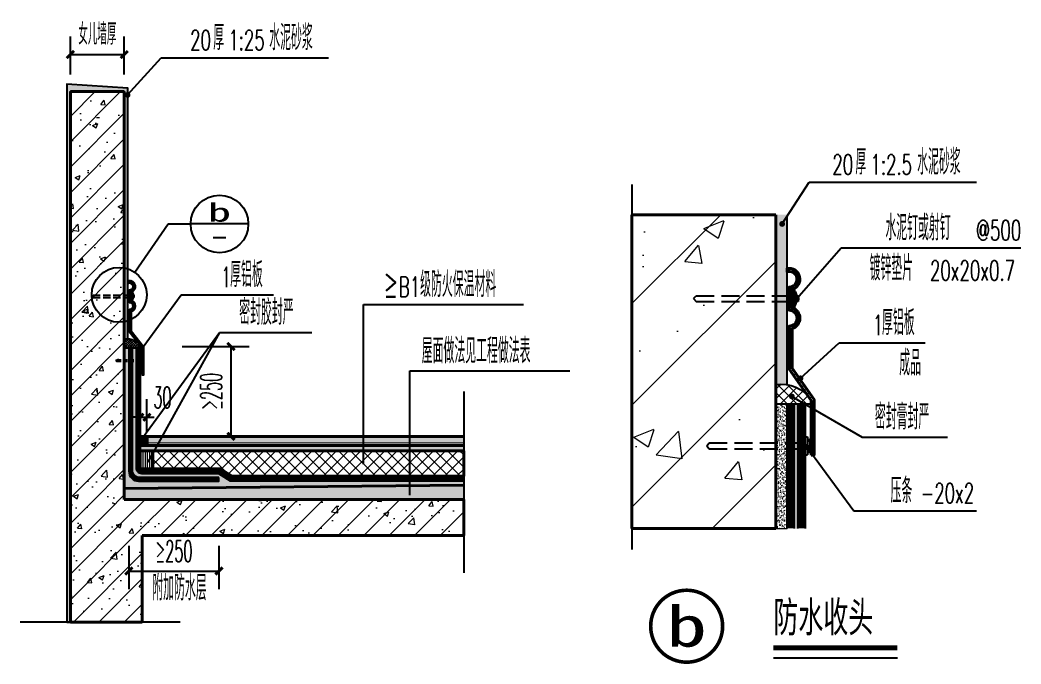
# Model space of a CAD drawing. Extents: x -518115 to 1124316, y -209821 to 1628073.
# Drawn here: x 817372 to 820154, y 928945 to 930735 of the extents above; entities that cross this region are included whole.
import ezdxf
from ezdxf.enums import TextEntityAlignment as Align

# ---------------------------------------------------------------- set-up
doc = ezdxf.new("R2010")
doc.units = 0
doc.header["$LTSCALE"] = 1000
doc.header["$MEASUREMENT"] = 0
doc.linetypes.add('DASH', pattern=[0.35, 0.25, -0.1])
for name, color, linetype, lineweight in [('A-SURFACE', 6, 'Continuous', 9), ('PUB_HATCH', 8, 'Continuous', 9), ('WALL', 9, 'Continuous', 40)]:
    doc.layers.add(name, color=color, linetype=linetype, lineweight=lineweight)
for name, color, linetype in [('DIM_IDEN', 67, 'Continuous'), ('DIM_LEAD', 3, 'Continuous'), ('DIM_SYMB', 3, 'Continuous'), ('PUB_DIM', 3, 'Continuous'), ('PUB_TEXT', 4, 'Continuous'), ('SURFACE', 6, 'Continuous')]:
    doc.layers.add(name, color=color, linetype=linetype)
doc.styles.add('_TCH_DIM', font='SIMPLEX.shx', dxfattribs={"width": 0.7, "bigfont": 'GBCBIG.shx'})
doc.styles.add('_TCH_DIM_T3', font='SIMPLEX.shx', dxfattribs={"width": 0.4941176470588236, "bigfont": 'GBCBIG.shx'})
doc.styles.add('_TCH_LABEL', font='')
doc.styles.get("Standard").update_dxf_attribs({"font": 'gbenor.shx', "bigfont": 'gbcbig.shx'})
doc.styles.add('图签-黑体', font='')
doc.styles.get('_TCH_LABEL').set_extended_font_data('SimHei')
doc.styles.get('图签-黑体').set_extended_font_data('STXihei')
doc.dimstyles.new('_TCH_ARCH&&20', dxfattribs={"dimtxt": 59.5, "dimasz": 20, "dimexe": 50, "dimexo": 60, "dimgap": 25.25, "dimtad": 1, "dimdec": 0, "dimzin": 0, "dimdsep": 46, "dimtxsty": '_TCH_DIM_T3', "dimblk": 'ARCHTICK', "dimcen": 0.09, "dimclrt": 7, "dimazin": 2, "dimtfac": 1, "dimtdec": 0, "dimtix": 1, "dimtmove": 2, "dimatfit": 3, "dimfxl": 1, "dimtolj": 1, "dimtzin": 0, "dimarcsym": 0})
pattern_1 = [(37.50000000000001, (705515.0532812572, 699211.0945109413), (-0.4000078239960125, 12.23533093323356), [0, -9.652, 0, -10.795, 0, -10.31875]), (7.499999999999999, (705515.0532812572, 699211.0945109413), (11.23808207845006, 17.92062751420885), [0, -5.207000000000001, 0, -8.6995, 0, -3.33375]), (327.5, (705507.2427812573, 699211.0945109413), (19.77480925603645, 0.03592961696364028), [0, -3.175, 0, -11.43, 0, -14.9225]), (317.5, (705507.2427812573, 699211.0945109413), (19.08891131180743, 5.573233081430404), [0, -1.5875, 0, -7.492999999999999, 0, -8.5725])]
pattern_2 = [(45, (698569.4869176573, 761673.5687418485), (-35.35533905932737, 35.35533905932738), []), (49.99999999999999, (698569.4869176573, 761673.5687418485), (143.4520365201507, -12.55042699651902), [15, -165]), (355, (698569.4869176573, 761673.5687418485), (-27.7502667226, 150.4384267400024), [12, -132]), (100.4514, (698581.4412536573, 761672.5228738484), (115.7018763428043, 137.8879084121907), [12.74803799999998, -140.2284223999996]), (46.18420000000002, (698569.4869176573, 761713.5687418485), (213.4482097251289, -33.10380286580362), [22.49999999999994, -247.4999999999995]), (96.6356, (698587.2742666573, 761710.8100804484), (186.9325411097407, 194.8235741800883), [19.1220576, -210.3426]), (351.1842, (698569.4869176573, 761713.5687418485), (186.9323890267254, 194.8237201850649), [18, -198]), (21, (698589.4869176573, 761703.5687418485), (119.3814104236923, -80.52377813306776), [15, -165]), (326.0000000000001, (698589.4869176573, 761703.5687418485), (48.66306638431634, 145.0300090093706), [12, -132]), (71.4514, (698599.4353642573, 761696.8584206485), (168.044525716298, 64.50609934199048), [12.748038, -140.2284224]), (37.50000000000001, (698569.4869176573, 761673.5687418485), (2.431971063458134, 66.5787707662623), [0, -130.4, 0, -134, 0, -132.5]), (7.499999999999999, (698569.4869176573, 761673.5687418485), (52.61390748842972, 78.88234237647205), [0, -76.39999999999999, 0, -127.4, 0, -50.5]), (327.5, (698524.8869176573, 761673.5687418485), (106.7644872344818, -4.510974346875951), [0, -50, 0, -156, 0, -207]), (317.5, (698504.8869176573, 761673.5687418485), (116.6372338684772, 20.02099646646354), [0, -65, 0, -103.6, 0, -147])]

# ---------------------------------------------------------------- blocks, each defined once
blk = doc.blocks.new('dingzi')
at = {"layer": 'SURFACE', "linetype": 'DASH', "ltscale": 0.05}
for p, q in [((112101.4567887683, 230662.4961061962), (112103.2393071555, 230664.4961061962)), ((112101.4567887683, 230662.4961061962), (112103.2393071555, 230660.4961061962)), ((112103.2393071555, 230664.4961061962), (112169.8323538159, 230664.4961061962)), ((112103.2393071555, 230660.4961061962), (112169.8323538159, 230660.4961061962))]:
    blk.add_line(p, q, dxfattribs=at)
blk.add_lwpolyline([(112169.8323538159, 230666.8412872436), (112171.5041183783, 230666.8412872436), (112171.5041183783, 230658.0982534501), (112169.8323538159, 230658.0982534501)], close=True, dxfattribs=at)
blk = doc.blocks.new('dadht')
at = {"layer": 'SURFACE', "linetype": 'DASH', "ltscale": 0.05}
for p, q in [((112101.4567887683, 230662.4961061962), (112103.2393071555, 230664.4961061962)), ((112101.4567887683, 230662.4961061962), (112103.2393071555, 230660.4961061962)), ((112103.2393071555, 230664.4961061962), (112169.8323538159, 230664.4961061962)), ((112103.2393071555, 230660.4961061962), (112169.8323538159, 230660.4961061962))]:
    blk.add_line(p, q, dxfattribs=at)
for points in [[(112169.8323538159, 230668.8412872436), (112171.5041183783, 230668.8412872436), (112171.5041183783, 230656.0982534501), (112169.8323538159, 230656.0982534501)], [(112173.2241418117, 230664.4961061962), (112173.9854531873, 230664.4961061962), (112173.9854531873, 230660.4961061962), (112173.2241418117, 230660.4961061962)]]:
    blk.add_lwpolyline(points, close=True, dxfattribs=at)
for points in [[(112171.5041183783, 230667.4886589193), (112172.0500981247, 230667.4886589193), (112173.2241418117, 230664.4961061962)], [(112171.5041183783, 230657.4508817744), (112172.0500981247, 230657.4508817744), (112173.2348535463, 230660.4961061962)]]:
    blk.add_lwpolyline(points, dxfattribs=at)
blk = doc.blocks.new('_ArchTick')
at = {"color": 0, "linetype": 'ByBlock', "const_width": 0.4}
blk.add_lwpolyline([(-0.5, -0.5), (0.5, 0.5)], dxfattribs=at)
blk = doc.blocks.new('*D307')
at = {"layer": 'Defpoints', "color": 0, "transparency": 16777216}
for p in [(817674.8856350732, 929333.4481628714), (817925.3027753081, 929333.4481628714), (817925.3027753081, 929203.65590601)]:
    blk.add_point(p, dxfattribs=at)
at = {"layer": 'PUB_DIM', "color": 0, "lineweight": -2, "transparency": 16777216}
for p, q in [((817674.8856350732, 929273.4481628714), (817674.8856350732, 929153.65590601)), ((817925.3027753081, 929273.4481628714), (817925.3027753081, 929153.65590601)), ((817674.8856350732, 929203.65590601), (817925.3027753081, 929203.65590601))]:
    blk.add_line(p, q, dxfattribs=at)
at = {"layer": 'PUB_DIM', "color": 0, "lineweight": -2, "transparency": 16777216, "xscale": 20, "yscale": 20, "zscale": 20, "rotation": 180}
blk.add_blockref('_ArchTick', (817674.8856350732, 929203.65590601), dxfattribs=at)
at = {"layer": 'PUB_DIM', "color": 0, "lineweight": -2, "transparency": 16777216, "xscale": 20, "yscale": 20, "zscale": 20}
blk.add_blockref('_ArchTick', (817925.3027753081, 929203.65590601), dxfattribs=at)
at = {"layer": 'PUB_DIM', "color": 7, "transparency": 16777216, "insert": (817800.0942051907, 929258.65590601), "char_height": 59.5, "attachment_point": 5, "style": '_TCH_DIM_T3'}
blk.add_mtext('\\A1;≥250', dxfattribs=at)
blk = doc.blocks.new('*D308')
at = {"layer": 'Defpoints', "color": 0, "transparency": 16777216}
for p in [(817763.2887960504, 929827.8275495712), (817958.8807790815, 929827.8275495712), (817763.2887960504, 929577.9352279559)]:
    blk.add_point(p, dxfattribs=at)
at = {"layer": 'PUB_DIM', "color": 0, "lineweight": -2, "transparency": 16777216}
for p, q in [((817823.2887960504, 929827.8275495712), (818008.8807790815, 929827.8275495712)), ((817958.8807790815, 929577.9352279559), (817958.8807790815, 929827.8275495712)), ((817823.2887960504, 929577.9352279559), (818008.8807790815, 929577.9352279559))]:
    blk.add_line(p, q, dxfattribs=at)
at = {"layer": 'PUB_DIM', "color": 0, "lineweight": -2, "transparency": 16777216, "xscale": 20, "yscale": 20, "zscale": 20}
for p, rotation in [((817958.8807790815, 929827.8275495712), 90), ((817958.8807790815, 929577.9352279559), 270)]:
    blk.add_blockref('_ArchTick', p, dxfattribs=dict(at, rotation=rotation))
at = {"layer": 'PUB_DIM', "color": 7, "transparency": 16777216, "insert": (817903.8807790815, 929702.8813887631), "char_height": 59.5, "attachment_point": 5, "rotation": 90, "style": '_TCH_DIM_T3'}
blk.add_mtext('\\A1;≥250', dxfattribs=at)
blk = doc.blocks.new('*D309')
at = {"layer": 'Defpoints', "color": 0, "transparency": 16777216}
for p in [(817725.1822222426, 929631.1801263421), (817706.0211302392, 929528.4269694958), (817725.1822222426, 929528.4269694958)]:
    blk.add_point(p, dxfattribs=at)
at = {"layer": 'PUB_DIM', "color": 0, "lineweight": -2, "transparency": 16777216}
for p, q in [((817706.0211302392, 929588.4269694958), (817706.0211302392, 929681.1801263421)), ((817725.1822222426, 929588.4269694958), (817725.1822222426, 929681.1801263421)), ((817706.0211302392, 929631.1801263421), (817686.0211302392, 929631.1801263421)), ((817706.0211302392, 929631.1801263421), (817725.1822222426, 929631.1801263421)), ((817725.1822222426, 929631.1801263421), (817745.1822222426, 929631.1801263421))]:
    blk.add_line(p, q, dxfattribs=at)
at = {"layer": 'PUB_DIM', "color": 0, "lineweight": -2, "transparency": 16777216, "xscale": 20, "yscale": 20, "zscale": 20}
blk.add_blockref('_ArchTick', (817706.0211302392, 929631.1801263421), dxfattribs=at)
at = {"layer": 'PUB_DIM', "color": 0, "lineweight": -2, "transparency": 16777216, "xscale": 20, "yscale": 20, "zscale": 20, "rotation": 180}
blk.add_blockref('_ArchTick', (817725.1822222426, 929631.1801263421), dxfattribs=at)
at = {"layer": 'PUB_DIM', "color": 7, "transparency": 16777216, "insert": (817768.3822222427, 929686.1801263421), "char_height": 59.5, "attachment_point": 5, "style": '_TCH_DIM_T3'}
blk.add_mtext('\\A1;30', dxfattribs=at)
blk = doc.blocks.new('*D310')
at = {"layer": 'Defpoints', "color": 0, "transparency": 16777216}
for p in [(817662.3646775321, 930639.4141697185), (817512.3646775357, 930523.5176453408), (817662.3646775321, 930523.5176453445)]:
    blk.add_point(p, dxfattribs=at)
at = {"layer": 'PUB_DIM', "color": 0, "lineweight": -2, "transparency": 16777216}
for p, q in [((817512.3646775357, 930583.5176453408), (817512.3646775357, 930689.4141697185)), ((817662.3646775321, 930583.5176453445), (817662.3646775321, 930689.4141697185)), ((817512.3646775357, 930639.4141697185), (817662.3646775321, 930639.4141697185))]:
    blk.add_line(p, q, dxfattribs=at)
at = {"layer": 'PUB_DIM', "color": 0, "lineweight": -2, "transparency": 16777216, "xscale": 20, "yscale": 20, "zscale": 20, "rotation": 180}
blk.add_blockref('_ArchTick', (817512.3646775357, 930639.4141697185), dxfattribs=at)
at = {"layer": 'PUB_DIM', "color": 0, "lineweight": -2, "transparency": 16777216, "xscale": 20, "yscale": 20, "zscale": 20}
blk.add_blockref('_ArchTick', (817662.3646775321, 930639.4141697185), dxfattribs=at)
at = {"layer": 'PUB_DIM', "color": 7, "transparency": 16777216, "insert": (817587.364677534, 930696.3829197185), "char_height": 59.5, "attachment_point": 5, "style": '_TCH_DIM_T3'}
blk.add_mtext('\\A1;女儿墙厚', dxfattribs=at)
blk = doc.blocks.new('loiuer')
at = {"layer": 'PUB_HATCH'}
h = blk.add_hatch(dxfattribs=at)
h.set_pattern_fill('钢筋混凝土', color=256, scale=20, style=0)
h.set_pattern_definition([(45, (0, 0), (-35.35533905932737, 35.35533905932738), []), (49.99999999999999, (0, 0), (143.4520365201507, -12.55042699651902), [15, -165]), (355, (0, 0), (-27.7502667226, 150.4384267400024), [12, -132]), (100.4514, (11.954336, -1.045868), (115.7018763428043, 137.8879084121907), [12.748038, -140.2284224]), (46.18420000000002, (0, 40), (213.4482097251289, -33.10380286580362), [22.5, -247.5]), (96.6356, (17.787349, 37.2413386), (186.9325411097407, 194.8235741800883), [19.1220576, -210.3426]), (351.1842, (0, 40), (186.9323890267254, 194.8237201850649), [18, -198]), (21, (20, 30), (119.3814104236923, -80.52377813306776), [15, -165]), (326.0000000000001, (20, 30), (48.66306638431634, 145.0300090093706), [12, -132]), (71.4514, (29.9484466, 23.2896788), (168.044525716298, 64.50609934199048), [12.748038, -140.2284224]), (37.50000000000001, (0, 0), (2.431971063458134, 66.5787707662623), [0, -130.4, 0, -134, 0, -132.5]), (7.499999999999999, (0, 0), (52.61390748842972, 78.88234237647205), [0, -76.39999999999999, 0, -127.4, 0, -50.5]), (327.5, (-44.6, 0), (106.7644872344818, -4.510974346875951), [0, -50, 0, -156, 0, -207]), (317.5, (-64.6, 0), (116.6372338684772, 20.02099646646354), [0, -65, 0, -103.6, 0, -147])])
h.paths.add_polyline_path([(120320.8159880813, 231144.3124759527), (120320.8159880808, 230926.2978054188), (120420.8159880808, 230926.2978054186), (120420.8159880813, 231144.3124759526)])
h = blk.add_hatch(dxfattribs=at)
h.set_pattern_fill('AR-SAND', color=256)
h.set_pattern_definition([(37.50000000000001, (7025.604612586278, -1381.070986609644), (-0.08000156479920251, 2.447066186646712), [0, -1.9304, 0, -2.159, 0, -2.06375]), (7.499999999999999, (7025.604612586278, -1381.070986609644), (2.247616415690013, 3.584125502841771), [0, -1.0414, 0, -1.7399, 0, -0.66675]), (327.5, (7024.042512586278, -1381.070986609644), (3.954961851207289, 0.007185923392728055), [0, -0.635, 0, -2.286, 0, -2.9845]), (317.5, (7024.042512586278, -1381.070986609644), (3.817782262361486, 1.114646616286081), [0, -0.3175, 0, -1.4986, 0, -1.7145])])
h.paths.add_polyline_path([(120428.701501654, 231144.3124759526), (120420.8159880808, 231144.3124759526), (120420.8159880808, 231026.4374012276), (120428.701501654, 231026.4374012276)])
h = blk.add_hatch(dxfattribs=at)
h.set_pattern_fill('ANSI31', color=256, scale=2)
h.set_pattern_definition([(45, (0, 0), (-2.245064030267288, 2.245064030267288), [])])
edge = h.paths.add_edge_path()
edge.add_line((120445.3866724793, 230977.2803409802), (120447.3866724793, 230977.2803409802))
edge.add_line((120447.3866724793, 230977.2803409802), (120447.3866724793, 231015.9264465828))
edge.add_line((120447.3866724793, 231015.9264465828), (120432.1363412769, 231037.6210998849))
edge.add_line((120432.1363412769, 231037.6210998849), (120432.1363412769, 231065.246562894))
edge.add_arc((120430.1363412768, 231072.4234561815), 7.450355512382107, 285.5716709192696, 434.4283290807304)
edge.add_line((120432.1363412769, 231079.6003494691), (120432.1363412769, 231092.3433832626))
edge.add_arc((120430.1363412744, 231099.5202765494), 7.450355512325078, 285.5716709393736, 461.1037815550114)
edge.add_line((120428.701501654, 231106.8311610735), (120428.701501654, 231104.7783760612))
edge.add_arc((120430.1363412769, 231099.5202765501), 5.450355512369002, -90, 105.26335881946929, ccw=False)
edge.add_line((120430.1363412769, 231094.0699210378), (120430.1363412769, 231077.8738116939))
edge.add_arc((120430.1363412769, 231072.4234561815), 5.450355512381066, -90, 90, ccw=False)
edge.add_line((120430.1363412769, 231066.9731006692), (120430.1363412769, 231036.9884786312))
edge.add_line((120430.1363412769, 231036.9884786312), (120445.3866724793, 231015.293825329))
edge.add_line((120445.3866724793, 231015.293825329), (120445.3866724793, 230977.2803409802))
h = blk.add_hatch(dxfattribs=at)
h.set_pattern_fill('ANSI37', color=256, scale=3)
h.set_pattern_definition([(45, (524.7612068254093, -2224.555962614482), (-3.367596045400932, 3.367596045400933), []), (135, (524.7612068254093, -2224.555962614482), (-3.367596045400933, -3.367596045400932), [])])
edge = h.paths.add_edge_path()
edge.add_line((120445.3866724793, 231012.6653510733), (120420.8159880811, 231012.6653510733))
edge.add_line((120420.8159880811, 231012.6653510733), (120420.8159880811, 231026.3815282288))
edge.add_arc((120424.6036748571, 231002.0066157905), 24.66744671594373, 32.592032069486095, 98.8327114701193, ccw=False)
edge.add_line((120445.3866724793, 231015.293825329), (120445.3866724794, 231012.6653510733))
h = blk.add_hatch(dxfattribs=at)
h.set_pattern_fill('AR-SAND', color=256)
h.set_pattern_definition([(37.50000000000001, (7025.604612586278, -1532.956804301008), (-0.08000156479920251, 2.447066186646712), [0, -1.9304, 0, -2.159, 0, -2.06375]), (7.499999999999999, (7025.604612586278, -1532.956804301008), (2.247616415690013, 3.584125502841771), [0, -1.0414, 0, -1.7399, 0, -0.66675]), (327.5, (7024.042512586278, -1532.956804301008), (3.954961851207289, 0.007185923392728055), [0, -0.635, 0, -2.286, 0, -2.9845]), (317.5, (7024.042512586278, -1532.956804301008), (3.817782262361486, 1.114646616286081), [0, -0.3175, 0, -1.4986, 0, -1.7145])])
h.paths.add_polyline_path([(120428.701501654, 231012.6653510733), (120420.8159880808, 231012.6653510733), (120420.8159880808, 230926.2978054186), (120428.701501654, 230926.2978054186)])
at = {"layer": 'A-SURFACE', "linetype": 'DASH', "ltscale": 0.08, "const_width": 5}
blk.add_lwpolyline([(120431.1656277724, 230926.2978054186), (120431.201501654, 231012.6653510733)], dxfattribs=at)
at = {"layer": 'A-SURFACE', "linetype": 'DASH', "ltscale": 0.1, "const_width": 5}
blk.add_lwpolyline([(120438.6976992264, 230926.2978054186), (120438.733573108, 231012.6653510733)], dxfattribs=at)
at = {"layer": 'DIM_LEAD'}
for p, q in [((120425.2055853182, 231137.9018581733), (120444.0471694965, 231166.9591502613)), ((120444.0471694965, 231166.9591502613), (120560.218105455, 231166.9591502613)), ((120435.5281292726, 231085.9982022152), (120466.3002165191, 231121.2772851454)), ((120466.3002165191, 231121.2772851454), (120591.1783061148, 231121.2772851454)), ((120438.0074970759, 231030.6299581614), (120464.9268370154, 231055.3721719085)), ((120464.9268370154, 231055.3721719085), (120524.7052593937, 231055.3721719085)), ((120431.9847676992, 231018.0141008944), (120480.7639714984, 230989.7884191423)), ((120480.7639714984, 230989.7884191423), (120540.1252346369, 230989.7884191423)), ((120442.3654280277, 230982.9019783957), (120474.9338383039, 230938.5535653926)), ((120474.9338383039, 230938.5535653926), (120560.3740323101, 230938.5535653926))]:
    blk.add_line(p, q, dxfattribs=at)
at = {"layer": 'DIM_LEAD', "const_width": 2}
for points in [[(120424.6615240725, 231137.0628126673, 1), (120425.7496465638, 231138.7409036792, 1)], [(120434.870800345, 231085.2445984195, 1), (120436.1854582003, 231086.7518060109, 1)], [(120437.2712448183, 231029.9532509772, 1), (120438.7437493336, 231031.3066653456, 1)], [(120431.1192267194, 231018.5149390044, 1), (120432.8503086789, 231017.5132627844, 1)], [(120441.7735179996, 230983.7079824395, 1), (120442.9573380557, 230982.0959743519, 1)]]:
    blk.add_lwpolyline(points, format="xyb", close=True, dxfattribs=at)
at = {"layer": 'DIM_SYMB'}
blk.add_line((120320.8159880809, 231165.2141303193), (120320.8159880809, 230911.5463864075), dxfattribs=at)
at = {"layer": 'PUB_HATCH'}
blk.add_lwpolyline([(120428.701501654, 231012.6653510733), (120420.8159880808, 231012.6653510733), (120420.8159880808, 230926.2978054186), (120428.701501654, 230926.2978054186)], close=True, dxfattribs=at)
at = {"layer": 'SURFACE'}
for p, q in [((120320.8159880808, 231134.3124759615), (120320.8159880809, 231144.312475953)), ((120428.701501654, 231026.4374012276), (120428.701501654, 231143.4462308867))]:
    blk.add_line(p, q, dxfattribs=at)
blk.add_lwpolyline([(120445.3866724793, 231012.6653510733), (120420.8159880811, 231012.6653510733), (120420.8159880811, 231026.3815282288, -0.2973561565982556), (120445.3866724793, 231015.293825329), (120445.3866724794, 231012.6653510733, 3.37850682929847)], format="xyb", dxfattribs=at)
for points in [[(120428.701501654, 230926.2978054186), (120428.701501654, 231012.6653510733), (120428.701501654, 231012.6653510733)], [(120433.701501654, 231012.6653510733), (120433.701501654, 230926.2978054186)], [(120436.233573108, 230926.2978054186), (120436.233573108, 231012.6653510733), (120436.233573108, 231012.6653510733)], [(120441.233573108, 231012.6653510733), (120441.233573108, 230926.2978054186)]]:
    blk.add_lwpolyline(points, dxfattribs=at)
at = {"layer": 'WALL'}
for p, q in [((120320.8159880813, 231144.3124759527), (120320.8159880808, 230926.2978054188)), ((120420.8159880813, 231144.3124759526), (120320.8159880813, 231144.3124759527)), ((120420.8159880813, 231144.3124759526), (120420.8159880808, 230926.2978054186)), ((120420.8159880808, 230926.2978054186), (120320.8159880808, 230926.2978054188))]:
    blk.add_line(p, q, dxfattribs=at)
blk.add_lwpolyline([(120445.3866724793, 230977.2803409802), (120447.3866724793, 230977.2803409802), (120447.3866724793, 231015.9264465828), (120432.1363412769, 231037.6210998849), (120432.1363412769, 231065.246562894, 0.7594310370779515), (120432.1363412769, 231079.6003494691), (120432.1363412769, 231092.3433832626, 0.9617511201949532), (120428.701501654, 231106.8311610735), (120428.701501654, 231104.7783760612, -1.142928180392112), (120430.1363412769, 231094.0699210378), (120430.1363412769, 231077.8738116939, -0.9999999999999999), (120430.1363412769, 231066.9731006692), (120430.1363412769, 231036.9884786312), (120445.3866724793, 231015.293825329), (120445.3866724793, 230977.2803409802)], format="xyb", dxfattribs=at)
at = {"layer": 'SURFACE'}
for p in [(8262.303987460953, 423.5020960189868), (8271.401219292078, 321.1820875300618)]:
    blk.add_blockref('dadht', p, dxfattribs=at)
at = {"layer": 'PUB_TEXT', "style": '_TCH_DIM', "width": 0.6}
for s, height, p in [('厚', 17.5, (120476.1448771086, 231172.2091502613)), ('水泥砂浆', 17.5, (120519.0448771086, 231172.2091502613)), ('20', 14, (120460.1448771086, 231172.2091502613)), ('1:2.5', 14, (120486.6448771086, 231172.2091502613)), ('水泥钉或射钉', 17.5, (120496.9783061148, 231126.5272851454)), ('@500', 14, (120559.9783061148, 231126.5272851454)), ('镀锌垫片', 17.5, (120485.9783061148, 231098.5272851454)), ('20x20x0.7', 14, (120527.9783061148, 231098.5272851454)), ('厚铝板', 17.5, (120494.6107712047, 231060.6221719085)), ('1', 14, (120488.2107712047, 231060.6221719085)), ('成品', 17.5, (120506.5989601811, 231032.6221719085)), ('密封膏封严', 17.5, (120489.6921637708, 230995.0384191423)), ('压条', 17.5, (120500.5740323101, 230943.8035653926)), ('-20x2', 14, (120521.5740323101, 230943.8035653926))]:
    blk.add_text(s, height=height, dxfattribs=at).set_placement(p)
blk = doc.blocks.new('A$C331E1653')
at = {"layer": 'DIM_IDEN', "const_width": 10}
blk.add_lwpolyline([(-147.692334929714, -444.5610316932434, 1), (-347.692334929714, -444.5610316932434, 1)], format="xyb", close=True, dxfattribs=at)
at = {"layer": 'DIM_SYMB', "const_width": 14}
blk.add_lwpolyline([(-6.778563318192028, -504.4633149954025), (338.1150537030771, -504.4633149954025)], dxfattribs=at)
at = {"layer": 'DIM_SYMB'}
blk.add_lwpolyline([(-6.778563318192028, -532.4633149954025), (338.1150537030771, -532.4633149954025)], dxfattribs=at)
at = {"layer": 'WALL', "xscale": 4, "yscale": 4, "zscale": 4}
blk.add_blockref('loiuer', (-481683.2639523231, -923877.9263129837), dxfattribs=at)
at = {"layer": 'PUB_TEXT', "style": '图签-黑体', "width": 1.095307917888185}
blk.add_text('b', height=113.1370849898476, dxfattribs=at).set_placement((-304.2608774246182, -501.1295741882641), (-191.1237924348097, -501.1295741882641), align=Align.FIT)
at = {"layer": 'PUB_TEXT'}
blk.add_text('防水收头', height=96.45390070921985, dxfattribs=at).set_placement((-6.778563318192028, -470.080336272018))

msp = doc.modelspace()

# ---------------------------------------------------------------- hatches: boundary and pattern name
at = {"layer": 'PUB_HATCH'}
h = msp.add_hatch(dxfattribs=at)
h.set_pattern_fill('AR-SAND', color=256, scale=3)
h.set_pattern_definition([(37.50000000000001, (705515.0532812572, 699211.0945109413), (-0.2400046943976075, 7.341198559940135), [0, -5.7912, 0, -6.477, 0, -6.19125]), (7.499999999999999, (705515.0532812572, 699211.0945109413), (6.742849247070039, 10.75237650852531), [0, -3.1242, 0, -5.2197, 0, -2.00025]), (327.5, (705510.3669812572, 699211.0945109413), (11.86488555362187, 0.02155777017818417), [0, -1.905, 0, -6.858000000000001, 0, -8.9535]), (317.5, (705510.3669812572, 699211.0945109413), (11.45334678708446, 3.343939848858243), [0, -0.9525, 0, -4.4958, 0, -5.1435])])
edge = h.paths.add_edge_path()
edge.add_line((817512.3646775306, 929061.8081339058), (817512.3646775354, 930536.3862635092))
edge.add_line((817512.3646775354, 930536.3862635092), (817662.3646775304, 930536.3862635083))
edge.add_line((817662.3646775304, 930536.3862635083), (817662.3646775249, 929848.4603832534))
edge.add_arc((817671.2596785184, 929807.7204663046), 41.69966277648319, 88.48649918031231, 102.31646217382081, ccw=False)
edge.add_line((817672.361070886, 929849.4055812801), (817672.3646775248, 930546.386263507))
edge.add_line((817672.3646775248, 930546.386263507), (817502.3646775354, 930557.1432001867))
edge.add_line((817502.3646775354, 930557.1432001867), (817502.3646775306, 929061.8081339058))
edge.add_line((817502.3646775306, 929061.8081339058), (817512.3646775306, 929061.8081339058))
h = msp.add_hatch(dxfattribs=at)
h.set_pattern_fill('钢筋混凝土', color=256, scale=20, style=0)
h.set_pattern_definition(pattern_2)
h.paths.add_polyline_path([(817512.3646775304, 930536.3862635088), (817512.3646775251, 929402.8661671716), (817629.031344194, 929369.5328338378), (817662.3646775257, 929402.8661671686), (817662.3646775304, 930536.3862635083)])
h = msp.add_hatch(dxfattribs=at)
h.set_pattern_fill('ANSI31', color=256, scale=4)
h.set_pattern_definition([(45, (576816.464939383, 467795.3970591427), (-4.490128060534576, 4.490128060534577), [])])
edge = h.paths.add_edge_path()
edge.add_line((817710.792527651, 929749.957741103), (817714.792527651, 929749.957741103))
edge.add_line((817714.792527651, 929749.957741103), (817714.792527651, 929827.2499523083))
edge.add_line((817714.792527651, 929827.2499523083), (817680.7376219367, 929870.6392589126))
edge.add_line((817680.7376219367, 929870.6392589126), (817680.7376219367, 929925.8901849308))
edge.add_arc((817676.7376219367, 929940.2439715059), 14.90071102482029, 285.5716709192095, 434.4283290806704)
edge.add_line((817680.7376219367, 929954.5977580809), (817680.7376219367, 929980.083825668))
edge.add_arc((817676.7376219316, 929994.4376122416), 14.90071102470623, 285.5716709393135, 461.1037815550976)
edge.add_line((817673.867942691, 930009.0593812896), (817673.8679426911, 930004.9538112651))
edge.add_arc((817676.7376219367, 929994.437612243), 10.900711024738, -90.00000000030587, 105.26335881946929, ccw=False)
edge.add_line((817676.7376219367, 929983.5369012182), (817676.7376219367, 929951.1446825305))
edge.add_arc((817676.7376219367, 929940.2439715058), 10.90071102476213, -90, 90, ccw=False)
edge.add_line((817676.7376219367, 929929.343260481), (817676.7376219367, 929869.3740164052))
edge.add_line((817676.7376219367, 929869.3740164052), (817710.792527651, 929825.9847098008))
edge.add_line((817710.792527651, 929825.9847098008), (817710.792527651, 929749.957741103))
h = msp.add_hatch(dxfattribs=at)
h.set_pattern_fill('AR-SAND', color=256, scale=5)
h.set_pattern_definition(pattern_1)
edge = h.paths.add_edge_path()
edge.add_line((818605.4550504611, 929442.0918882634), (818605.4550504611, 929453.4873517558))
edge.add_line((818605.4550504611, 929453.4873517557), (817957.4284562024, 929453.4873517557))
edge.add_line((817957.4284562025, 929453.4873517557), (817925.3027753081, 929473.9772277963))
edge.add_line((817925.3027753081, 929473.9772277963), (817710.8739195488, 929473.9772277963))
edge.add_arc((817711.6627407869, 929489.6801437404), 15.72271630763947, 174.1778075154649, 267.124217663306, ccw=False)
edge.add_line((817696.0211302392, 929491.2750818466), (817696.0211302392, 929823.3562355449))
edge.add_line((817696.0211302392, 929823.356235545), (817674.8856350732, 929842.2656094795))
edge.add_line((817674.8856350732, 929842.2656094795), (817674.8856350732, 929823.356235545))
edge.add_line((817674.8856350732, 929823.356235545), (817662.3646775229, 929823.356235545))
edge.add_line((817662.3646775229, 929823.356235545), (817662.3646775229, 929432.8661671686))
edge.add_line((817662.3646775229, 929432.8661671687), (818605.4550504612, 929442.0918882634))
h.paths.add_polyline_path([(817662.3646775229, 929875.5906171376), (817674.885635078, 929875.5906171377)])
h = msp.add_hatch(dxfattribs=at)
h.set_pattern_fill('ANSI37', color=256, scale=3)
h.set_pattern_definition([(45, (697770.9453402446, 696586.1349218573), (-3.367596045400932, 3.367596045400933), []), (135, (697770.9453402446, 696586.1349218573), (-3.367596045400933, -3.367596045400932), [])])
edge = h.paths.add_edge_path()
edge.add_line((817709.9169494503, 929823.356235545), (817662.3646775249, 929823.356235545))
edge.add_line((817662.3646775249, 929823.356235545), (817662.3646775249, 929848.4603832534))
edge.add_arc((817671.2596785179, 929807.7204663045), 41.69966277651001, 22.021935006820627, 102.31646217323981, ccw=False)
h = msp.add_hatch(dxfattribs=at)
h.set_pattern_fill('AR-SAND', color=256, scale=5)
h.set_pattern_definition(pattern_1)
h.paths.add_polyline_path([(818605.4550504611, 929559.7164530584), (818605.4550504611, 929577.9352279555), (817725.3957464057, 929577.9352279555), (817725.3957464057, 929559.7164530583)])
h.paths.add_polyline_path([(818605.4550504611, 929537.9352279555), (818605.4550504611, 929552.9352279555), (817706.0211302392, 929552.9352279555), (817706.0211302392, 929537.9352279555), (817741.4901301952, 929537.9352279555)])
h.paths.add_polyline_path([(817725.3957464057, 929559.7164530583), (817725.3957464057, 929552.9352279555), (818605.4550504611, 929552.9352279555), (818605.4550504611, 929559.7164530584)])
h = msp.add_hatch(color=256, dxfattribs=at)
h.dxf.hatch_style = 1
h.paths.add_polyline_path([(817706.0211302392, 929577.9352279555), (817725.3957464057, 929577.9352279555), (817725.3957464057, 929552.9352279555), (817706.0211302392, 929552.9352279555)])
h = msp.add_hatch(dxfattribs=at)
h.set_pattern_fill('饰面砖', color=256, scale=3)
h.set_pattern_definition([(90, (705515.0532812572, 699211.0945109413), (-6, 3.673819061467132e-16), [])])
h.paths.add_polyline_path([(817706.0211302392, 929537.9352279555), (817741.4901301952, 929537.9352279555), (817741.4901301952, 929487.9352279555), (817706.0211302392, 929487.9352279555)])
h = msp.add_hatch(dxfattribs=at)
h.set_pattern_fill('ANSI37', color=256, scale=15)
h.set_pattern_definition([(45, (702308.2715188374, 696098.6778158837), (-16.83798022700466, 16.83798022700466), []), (135, (702308.2715188374, 696098.6778158837), (-16.83798022700466, -16.83798022700466), [])])
h.paths.add_polyline_path([(818605.4550504611, 929467.5151126536), (817962.4445755463, 929467.5151126536), (817929.3563374305, 929487.9352279555), (817741.4901301952, 929487.9352279555), (817741.4901301952, 929537.9352279555), (818605.4550504611, 929537.9352279555)])
h = msp.add_hatch(dxfattribs=at)
h.set_pattern_fill('混凝土', color=256, scale=5)
h.set_pattern_definition([(49.99999999999999, (705515.0532812572, 699211.0945109413), (35.86300913003767, -3.137606749129755), [3.75, -41.25]), (355, (705515.0532812572, 699211.0945109413), (-6.937566680650001, 37.60960668500059), [3, -33]), (100.4514, (705518.0418652572, 699210.8330439413), (28.92546908570108, 34.47197710304768), [3.187009499999991, -35.05710559999984]), (46.18420000000001, (705515.0532812572, 699221.0945109413), (53.36205243128222, -8.275950716450904), [5.625, -61.875]), (96.63559999999998, (705519.5001185072, 699220.4048455914), (46.73313527743517, 48.70589354502209), [4.780514399999979, -52.58564999999984]), (351.1842, (705515.0532812572, 699221.0945109413), (46.73309725668136, 48.70593004626623), [4.5, -49.5]), (21, (705520.0532812572, 699218.5945109413), (29.84535260592308, -20.13094453326694), [3.75, -41.25]), (326.0000000000001, (705520.0532812572, 699218.5945109413), (12.16576659607909, 36.25750225234265), [3, -33]), (71.4514, (705522.5403929072, 699216.9169306414), (42.0111314290745, 16.12652483549762), [3.1870095, -35.0571056]), (37.50000000000001, (705515.0532812572, 699211.0945109413), (0.6079927658645334, 16.64469269156557), [0, -32.59999999999999, 0, -33.5, 0, -33.125]), (7.499999999999999, (705515.0532812572, 699211.0945109413), (13.15347687210743, 19.72058559411801), [0, -19.1, 0, -31.85, 0, -12.625]), (327.5, (705503.9032812573, 699211.0945109413), (26.69112180862045, -1.12774358671899), [0, -12.5, 0, -39, 0, -51.75]), (317.5, (705498.9032812573, 699211.0945109413), (29.15930846711931, 5.005249116615882), [0, -16.25, 0, -25.9, 0, -36.75])])
h.paths.add_polyline_path([(817662.3646775273, 929432.8661671687), (817662.3646775273, 929402.8661671687), (818605.4550504611, 929402.8661671712), (818605.4550504611, 929442.0918882634)])
h = msp.add_hatch(dxfattribs=at)
h.set_pattern_fill('钢筋混凝土', color=256, scale=20, style=0)
h.set_pattern_definition(pattern_2)
h.paths.add_polyline_path([(817629.031344194, 929369.5328338379), (817512.3646775251, 929402.8661671712), (817512.3646775251, 929061.8081339058), (817712.3646775251, 929061.8081339058), (817712.3646775311, 929302.8661671736)])
h = msp.add_hatch(dxfattribs=at)
h.set_pattern_fill('钢筋混凝土', color=256, scale=20, style=0)
h.set_pattern_definition(pattern_2)
h.paths.add_polyline_path([(817629.031344194, 929369.5328338379), (817712.3646775311, 929302.8661671736), (818605.4550504611, 929302.8661671712), (818605.4550504611, 929402.8661671712), (817662.3646775257, 929402.8661671686)])

# ---------------------------------------------------------------- linework, layer by layer
at = {"layer": 'A-SURFACE', "linetype": 'DASH', "ltscale": 0.2, "const_width": 10}
for points in [[(817925.3027753081, 929458.4873517557), (817702.1512148473, 929458.4873517557, -0.4264425921654705), (817679.9282022963, 929481.6539523115), (817679.9282022963, 929823.356235545)], [(818605.4550504611, 929458.4873517557), (817958.982815053, 929458.4873517557), (817927.3436295527, 929478.9140875926), (817714.6649440072, 929479.0004691785, -0.43370790795902), (817700.949656148, 929492.1939103687), (817701.2486908871, 929823.356235545)]]:
    msp.add_lwpolyline(points, format="xyb", dxfattribs=at)
at = {"layer": 'DIM_IDEN'}
for p, q in [((817691.5051486609, 930034.322493017), (817784.1734350453, 930168.5209623186)), ((817784.1734350453, 930168.5209623186), (817846.8257188328, 930168.5209623186)), ((818006.8257188328, 930168.5209623186), (817846.8257188328, 930168.5209623186))]:
    msp.add_line(p, q, dxfattribs=at)
for centre, radius in [((817926.8257188328, 930168.5209623186), 80), ((817648.0842705856, 929971.4421312364), 76.4153947216546)]:
    msp.add_circle(centre, radius, dxfattribs=at)
at = {"layer": 'DIM_LEAD'}
for p, q in [((817671.487164901, 930527.2511181768), (817765.0921488991, 930630.5510779757)), ((817765.0921488991, 930630.5510779757), (818229.7758927332, 930630.5510779757)), ((817714.792527651, 929827.2499523083), (817820.4339679563, 929971.7595542101)), ((817820.4339679563, 929971.7595542101), (818076.7948812471, 929971.7595542101)), ((818326.7778379477, 929500.8917390261), (818326.7778379477, 929944.5478541402)), ((818326.7778379477, 929944.5478541402), (818772.0684665781, 929944.5478541402)), ((817715.7084383224, 929577.9352279555), (817926.9913189332, 929866.954431759)), ((817926.9913189332, 929866.954431759), (817727.3700876795, 929506.2048809051)), ((817926.9913189332, 929866.954431759), (818183.3522322241, 929866.954431759)), ((818455.6490026263, 929414.7224698936), (818455.6490026263, 929759.7560542182)), ((818455.6490026263, 929759.7560542182), (818900.9396312567, 929759.7560542182))]:
    msp.add_line(p, q, dxfattribs=at)
at = {"layer": 'DIM_LEAD', "const_width": 8}
msp.add_lwpolyline([(817668.8012542794, 930524.2870189658, 1), (817674.1730755224, 930530.215217388, 1)], format="xyb", close=True, dxfattribs=at)
at = {"layer": 'DIM_SYMB'}
for p, q in [((818605.4550504611, 929702.9611173486), (818605.4550504611, 929198.3348747523)), ((817817.866995393, 929061.8081339058), (817372.4609293861, 929061.8081339058))]:
    msp.add_line(p, q, dxfattribs=at)
msp.add_lwpolyline([(817478.0379910545, 930587.7651519261, 0, 0, 0), (817554.9405057167, 930578.1243341108, 24, 0, 0), (817644.241506629, 930566.929190697, 0, 0, 0)], format="xyseb", dxfattribs=at)
at = {"layer": 'SURFACE'}
for points in [[(817512.3646775306, 929061.8081339058), (817512.3646775354, 930536.3862635092), (817662.3646775304, 930536.3862635083), (817662.3646775249, 929848.4603832534, -0.06041795195483552), (817672.361070886, 929849.4055812801), (817672.361070886, 929849.4055812801), (817672.361070886, 929849.4055812801), (817672.3646775248, 930546.386263507), (817502.3646775354, 930557.1432001867), (817502.3646775306, 929061.8081339058), (817512.3646775306, 929061.8081339058)], [(817709.9169494503, 929823.356235545), (817662.3646775249, 929823.356235545), (817662.3646775249, 929848.4603832534, -0.36542627836369), (817709.9169494503, 929823.356235545, 3.37850682929847)], [(817925.3027753081, 929463.4873517557), (817705.8958948568, 929463.4873517557, -0.4200909250072353), (817684.8856350732, 929483.6457618604), (817684.8856350732, 929823.356235545), (817674.8856350732, 929823.356235545), (817674.8856350732, 929481.1824820839, 0.412437517945018), (817702.0951647545, 929453.4873517557), (817925.3027753081, 929453.4873517557), (817925.3027753081, 929463.4873517557)], [(817706.0211302392, 929823.356235545), (817706.0211302392, 929490.7556218491, 0.4172728194174251), (817712.6160826064, 929483.9772277963), (817928.220338647, 929483.9772277963), (817960.3460195414, 929463.4873517557), (818605.4550504611, 929463.4873517557), (818605.4550504611, 929453.4873517557), (817957.4284562025, 929453.4873517557), (817925.3027753081, 929473.9772277963), (817710.8739195488, 929473.9772277963, -0.4293569423946486), (817696.0211302392, 929491.2750818466), (817696.0211302392, 929823.356235545)]]:
    msp.add_lwpolyline(points, format="xyb", dxfattribs=at)
at = {"layer": 'WALL'}
for p, q in [((817512.3646775304, 930536.3862635088), (817512.3646775251, 929402.8661671716)), ((817662.3646775304, 930536.3862635083), (817512.3646775304, 930536.3862635088)), ((817662.3646775304, 930536.3862635083), (817662.3646775257, 929402.8661671686)), ((818605.4550504611, 929577.9352279555), (817706.0211302392, 929577.9352279555)), ((818605.4550504611, 929552.9352279555), (817706.0211302392, 929552.9352279555)), ((817512.3646775251, 929402.8661671712), (817512.3646775251, 929061.8081339058)), ((817662.3646775257, 929402.8661671686), (818605.4550504611, 929402.8661671712)), ((818605.4550504611, 929402.8661671712), (818605.4550504611, 929302.8661671712)), ((817712.3646775311, 929302.8661671736), (818605.4550504611, 929302.8661671712)), ((817712.3646775311, 929302.8661671736), (817712.3646775251, 929061.8081339058)), ((817712.3646775251, 929061.8081339058), (817512.3646775251, 929061.8081339058))]:
    msp.add_line(p, q, dxfattribs=at)
msp.add_lwpolyline([(817710.792527651, 929749.957741103), (817714.792527651, 929749.957741103), (817714.792527651, 929827.2499523083), (817680.7376219367, 929870.6392589126), (817680.7376219367, 929925.8901849308, 0.7594310370779515), (817680.7376219367, 929954.5977580809), (817680.7376219367, 929980.083825668, 0.9617511201949532), (817673.867942691, 930009.0593812896), (817673.8679426911, 930004.9538112651, -1.142928180392112), (817676.7376219367, 929983.5369012182), (817676.7376219367, 929951.1446825305, -0.9999999999999999), (817676.7376219367, 929929.343260481), (817676.7376219367, 929869.3740164052), (817710.792527651, 929825.9847098008), (817710.792527651, 929749.957741103)], format="xyb", dxfattribs=at)
for points in [[(817706.0211302392, 929577.9352279555), (817725.3957464057, 929577.9352279555), (817725.3957464057, 929552.9352279555), (817706.0211302392, 929552.9352279555)], [(817706.0211302392, 929537.9352279555), (817741.4901301952, 929537.9352279555), (817741.4901301952, 929487.9352279555), (817706.0211302392, 929487.9352279555)], [(818605.4550504611, 929467.5151126536), (817962.4445755463, 929467.5151126536), (817929.3563374305, 929487.9352279555), (817741.4901301952, 929487.9352279555), (817741.4901301952, 929537.9352279555), (818605.4550504611, 929537.9352279555)]]:
    msp.add_lwpolyline(points, close=True, dxfattribs=at)
at = {"layer": 'WALL', "linetype": 'DASH', "ltscale": 0.2, "const_width": 3}
msp.add_lwpolyline([(817725.3957464057, 929559.7164530583), (818605.4550504611, 929559.7164530584)], dxfattribs=at)
at = {"layer": 'WALL'}
msp.add_lwpolyline([(817662.3646775273, 929402.8661671687), (817662.3646775273, 929432.8661671687), (818605.4550504611, 929442.0918882634)], dxfattribs=at)

# ---------------------------------------------------------------- block references
msp.add_blockref('A$C331E1653', (819472.8758981988, 929494.7999477669))
at = {"layer": 'SURFACE', "xscale": 1.599999999976717, "yscale": 1.599999999976717, "zscale": 1.599999999976717}
msp.add_blockref('dadht', (638210.4114361369, 560907.5711462641), dxfattribs=at)
at = {"layer": 'SURFACE'}
msp.add_blockref('dingzi', (705537.6065786395, 699126.1010909467), dxfattribs=at)

# ---------------------------------------------------------------- texts
at = {"layer": 'DIM_LEAD', "style": '_TCH_DIM', "width": 0.6}
msp.add_text('附加防水层', height=70, dxfattribs=at).set_placement((817740.0380644659, 929122.0504119493))
at = {"layer": 'PUB_TEXT', "style": '_TCH_DIM', "width": 0.6}
for s, height, p in [('水泥砂浆', 70, (818065.0829793474, 930651.5510779757)), ('20', 56.00000000000001, (817845.4829793473, 930651.5510779757)), ('厚', 70, (817909.4829793473, 930651.5510779757)), ('1:25', 56.00000000000001, (817951.4829793473, 930651.5510779757)), ('厚铝板', 70, (817956.4169284912, 929992.7595542101)), ('1', 56.00000000000001, (817930.8169284912, 929992.7595542101)), ('级防火保温材料', 70, (818484.3519311451, 929965.5478541402)), ('≥', 70, (818383.1519311451, 929965.5478541402)), ('B1', 56.00000000000001, (818425.1519311451, 929965.5478541402)), ('密封胶封严', 70, (817981.6199487596, 929887.954431759)), ('屋面做法见工程做法表', 70, (818488.8766391308, 929780.7560542182))]:
    msp.add_text(s, height=height, dxfattribs=at).set_placement(p)
at = {"layer": 'PUB_TEXT', "style": '_TCH_LABEL', "width": 1.73828124999786}
for s, p, p2 in [('b', (817894.6263399569, 930174.9608380939), (817959.0250977088, 930174.9608380939)), ('-', (817894.6263399569, 930110.5620803419), (817959.0250977088, 930110.5620803419))]:
    msp.add_text(s, height=51.51900620159517, dxfattribs=at).set_placement(p, p2, align=Align.FIT)

# ---------------------------------------------------------------- dimensions: what is measured, and where the dimension line sits
at = {"layer": 'PUB_DIM'}
for p1, p2, distance, text, picture, middle in [((817512.3646775357, 930523.5176453408), (817662.3646775321, 930523.5176453445), 115.89652437402403, '女儿墙厚', '*D310', (817587.364677534, 930696.3829197185)), ((817763.2887960499, 929577.9352279555), (817763.2887960499, 929827.8275495707), -195.59198303159792, '≥250', '*D308', (817903.8807790815, 929702.8813887631)), ((817674.8856350732, 929333.4481628714), (817925.3027753081, 929333.4481628714), -129.79225686145946, '≥250', '*D307', (817800.0942051907, 929258.65590601))]:
    dim = msp.add_aligned_dim(p1=p1, p2=p2, distance=distance, text=text, dimstyle='_TCH_ARCH&&20', dxfattribs=at)
    dim.commit()
    dim.dimension.update_dxf_attribs({"geometry": picture, "text_midpoint": middle})
dim = msp.add_linear_dim(base=(817725.1822222426, 929631.1801263421), p1=(817706.0211302392, 929528.4269694958), p2=(817725.1822222426, 929528.4269694958), angle=0, text='30', dimstyle='_TCH_ARCH&&20', dxfattribs=at)
dim.commit()
dim.dimension.update_dxf_attribs({"geometry": '*D309', "text_midpoint": (817768.3822222427, 929686.1801263421), "dimtype": 129})

doc.saveas('drawing.dxf')
